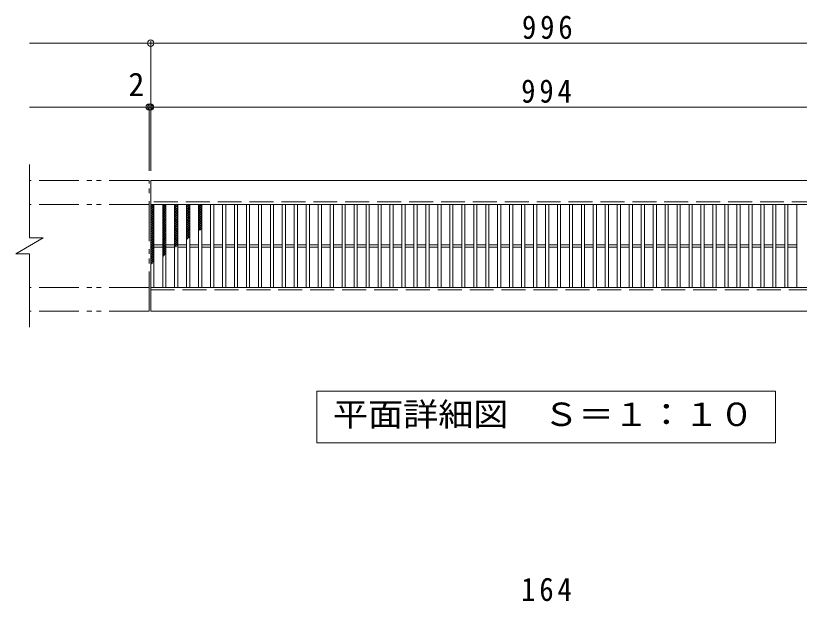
# Model space of a CAD drawing. Units: millimetres at full size, sheet at 1:10; details may follow other scales. Extents: x -1688 to 1594, y -1375 to 941.
# Drawn here: x -1688 to -705, y 207 to 941 of the extents above; entities that cross this region are included whole.
import ezdxf
from ezdxf.enums import TextEntityAlignment as Align

# ---------------------------------------------------------------- set-up
doc = ezdxf.new("R2010")
doc.units = ezdxf.units.MM
doc.header["$LTSCALE"] = 10
doc.header["$PDMODE"] = 32
doc.header["$PDSIZE"] = 8
doc.linetypes.add('DASHED3', pattern=[4, 3, -1])
doc.linetypes.add('DOUBLE_CHAIN1', pattern=[8.8, 5, -1, 0.6, -0.6, 0.6, -1])
for name, color, linetype, lineweight in [('A-0', 6, 'Continuous', 9), ('C-1', 2, 'Continuous', 9), ('C-2', 3, 'Continuous', 9), ('C-4', 7, 'Continuous', 9), ('C-5', 7, 'Continuous', 9), ('C-9', 6, 'Continuous', 5)]:
    doc.layers.add(name, color=color, linetype=linetype, lineweight=lineweight)
doc.styles.add('ＭＳ ゴシック', font='')
doc.styles.get('ＭＳ ゴシック').set_extended_font_data('MS Gothic')

msp = doc.modelspace()

# ---------------------------------------------------------------- linework, layer by layer
at = {"layer": 'C-1', "linetype": 'DOUBLE_CHAIN1'}
for p, q in [((-1520.79, 734.89), (-1670.79, 734.89)), ((-1520.79, 570.89), (-1520.79, 734.89)), ((-1520.79, 704.89), (-1670.79, 704.89)), ((-1520.79, 600.89), (-1670.79, 600.89)), ((-1520.79, 570.89), (-1670.79, 570.89))]:
    msp.add_line(p, q, dxfattribs=at)
at = {"layer": 'C-1'}
for p, q in [((-524.79, 734.89), (-1518.79, 734.89)), ((-1518.79, 704.89), (-1518.79, 734.89)), ((-524.79, 704.89), (-1518.79, 704.89)), ((-1688.11, 642.89), (-1653.47, 662.89)), ((-1518.79, 600.89), (-524.79, 600.89)), ((-1518.79, 570.89), (-1518.79, 600.89)), ((-1518.79, 570.89), (-524.79, 570.89))]:
    msp.add_line(p, q, dxfattribs=at)
at = {"layer": 'C-1', "linetype": 'DASHED3'}
for p, q in [((-524.79, 707.89), (-1518.79, 707.89)), ((-1518.79, 597.89), (-524.79, 597.89))]:
    msp.add_line(p, q, dxfattribs=at)
at = {"layer": 'C-1'}
for points in [[(-1670.79, 754.89), (-1670.79, 662.89), (-1653.47, 662.89)], [(-1688.11, 642.89), (-1670.79, 642.89), (-1670.79, 550.89)]]:
    msp.add_lwpolyline(points, dxfattribs=at)
at = {"layer": 'C-2'}
for p, q in [((-1518.79, 704.89), (-1518.79, 600.89)), ((-1514.79, 704.89), (-1514.79, 600.89)), ((-1503.79, 704.89), (-1503.79, 600.89)), ((-1499.79, 704.89), (-1499.79, 600.89)), ((-1488.79, 704.89), (-1488.79, 600.89)), ((-1484.79, 704.89), (-1484.79, 600.89)), ((-1473.79, 704.89), (-1473.79, 600.89)), ((-1469.79, 704.89), (-1469.79, 600.89)), ((-1458.79, 704.89), (-1458.79, 600.89)), ((-1454.79, 704.89), (-1454.79, 600.89)), ((-1443.79, 704.89), (-1443.79, 600.89)), ((-1439.79, 704.89), (-1439.79, 600.89)), ((-1428.79, 704.89), (-1428.79, 600.89)), ((-1424.79, 704.89), (-1424.79, 600.89)), ((-1413.79, 704.89), (-1413.79, 600.89)), ((-1409.79, 704.89), (-1409.79, 600.89)), ((-1398.79, 704.89), (-1398.79, 600.89)), ((-1394.79, 704.89), (-1394.79, 600.89)), ((-1383.79, 704.89), (-1383.79, 600.89)), ((-1379.79, 704.89), (-1379.79, 600.89)), ((-1368.79, 704.89), (-1368.79, 600.89)), ((-1364.79, 704.89), (-1364.79, 600.89)), ((-1353.79, 704.89), (-1353.79, 600.89)), ((-1349.79, 704.89), (-1349.79, 600.89)), ((-1338.79, 704.89), (-1338.79, 600.89)), ((-1334.79, 704.89), (-1334.79, 600.89)), ((-1323.79, 704.89), (-1323.79, 600.89)), ((-1319.79, 704.89), (-1319.79, 600.89)), ((-1308.79, 704.89), (-1308.79, 600.89)), ((-1304.79, 704.89), (-1304.79, 600.89)), ((-1293.79, 704.89), (-1293.79, 600.89)), ((-1289.79, 704.89), (-1289.79, 600.89)), ((-1278.79, 704.89), (-1278.79, 600.89)), ((-1274.79, 704.89), (-1274.79, 600.89)), ((-1263.79, 704.89), (-1263.79, 600.89)), ((-1259.79, 704.89), (-1259.79, 600.89)), ((-1248.79, 704.89), (-1248.79, 600.89)), ((-1244.79, 704.89), (-1244.79, 600.89)), ((-1233.79, 704.89), (-1233.79, 600.89)), ((-1229.79, 704.89), (-1229.79, 600.89)), ((-1218.79, 704.89), (-1218.79, 600.89)), ((-1214.79, 704.89), (-1214.79, 600.89)), ((-1203.79, 704.89), (-1203.79, 600.89)), ((-1199.79, 704.89), (-1199.79, 600.89)), ((-1188.79, 704.89), (-1188.79, 600.89)), ((-1184.79, 704.89), (-1184.79, 600.89)), ((-1173.79, 704.89), (-1173.79, 600.89)), ((-1169.79, 704.89), (-1169.79, 600.89)), ((-1158.79, 704.89), (-1158.79, 600.89)), ((-1154.79, 704.89), (-1154.79, 600.89)), ((-1143.79, 704.89), (-1143.79, 600.89)), ((-1139.79, 704.89), (-1139.79, 600.89)), ((-1128.79, 704.89), (-1128.79, 600.89)), ((-1124.79, 704.89), (-1124.79, 600.89)), ((-1113.79, 704.89), (-1113.79, 600.89)), ((-1109.79, 704.89), (-1109.79, 600.89)), ((-1098.79, 704.89), (-1098.79, 600.89)), ((-1094.79, 704.89), (-1094.79, 600.89)), ((-1083.79, 704.89), (-1083.79, 600.89)), ((-1079.79, 704.89), (-1079.79, 600.89)), ((-1068.79, 704.89), (-1068.79, 600.89)), ((-1064.79, 704.89), (-1064.79, 600.89)), ((-1053.79, 704.89), (-1053.79, 600.89)), ((-1049.79, 704.89), (-1049.79, 600.89)), ((-1038.79, 704.89), (-1038.79, 600.89)), ((-1034.79, 704.89), (-1034.79, 600.89)), ((-1023.79, 704.89), (-1023.79, 600.89)), ((-1019.79, 704.89), (-1019.79, 600.89)), ((-1008.79, 704.89), (-1008.79, 600.89)), ((-1004.79, 704.89), (-1004.79, 600.89)), ((-993.79, 704.89), (-993.79, 600.89)), ((-989.79, 704.89), (-989.79, 600.89)), ((-978.79, 704.89), (-978.79, 600.89)), ((-974.79, 704.89), (-974.79, 600.89)), ((-963.79, 704.89), (-963.79, 600.89)), ((-959.79, 704.89), (-959.79, 600.89)), ((-948.79, 704.89), (-948.79, 600.89)), ((-944.79, 704.89), (-944.79, 600.89)), ((-933.79, 704.89), (-933.79, 600.89)), ((-929.79, 704.89), (-929.79, 600.89)), ((-918.79, 704.89), (-918.79, 600.89)), ((-914.79, 704.89), (-914.79, 600.89)), ((-903.79, 704.89), (-903.79, 600.89)), ((-899.79, 704.89), (-899.79, 600.89)), ((-888.79, 704.89), (-888.79, 600.89)), ((-884.79, 704.89), (-884.79, 600.89)), ((-873.79, 704.89), (-873.79, 600.89)), ((-869.79, 704.89), (-869.79, 600.89)), ((-858.79, 704.89), (-858.79, 600.89)), ((-854.79, 704.89), (-854.79, 600.89)), ((-843.79, 704.89), (-843.79, 600.89)), ((-839.79, 704.89), (-839.79, 600.89)), ((-828.79, 704.89), (-828.79, 600.89)), ((-824.79, 704.89), (-824.79, 600.89)), ((-813.79, 704.89), (-813.79, 600.89)), ((-809.79, 704.89), (-809.79, 600.89)), ((-798.79, 704.89), (-798.79, 600.89)), ((-794.79, 704.89), (-794.79, 600.89)), ((-783.79, 704.89), (-783.79, 600.89)), ((-779.79, 704.89), (-779.79, 600.89)), ((-768.79, 704.89), (-768.79, 600.89)), ((-764.79, 704.89), (-764.79, 600.89)), ((-753.79, 704.89), (-753.79, 600.89)), ((-749.79, 704.89), (-749.79, 600.89)), ((-738.79, 704.89), (-738.79, 600.89)), ((-734.79, 704.89), (-734.79, 600.89)), ((-723.79, 704.89), (-723.79, 600.89)), ((-719.79, 704.89), (-719.79, 600.89)), ((-708.79, 704.89), (-708.79, 600.89)), ((-1514.79, 654.39), (-1503.79, 654.39)), ((-1514.79, 651.39), (-1503.79, 651.39)), ((-1499.79, 654.39), (-1488.79, 654.39)), ((-1499.79, 651.39), (-1488.79, 651.39)), ((-1484.79, 654.39), (-1473.79, 654.39)), ((-1484.79, 651.39), (-1473.79, 651.39)), ((-1469.79, 654.39), (-1458.79, 654.39)), ((-1469.79, 651.39), (-1458.79, 651.39)), ((-1454.79, 654.39), (-1443.79, 654.39)), ((-1454.79, 651.39), (-1443.79, 651.39)), ((-1439.79, 654.39), (-1428.79, 654.39)), ((-1439.79, 651.39), (-1428.79, 651.39)), ((-1424.79, 654.39), (-1413.79, 654.39)), ((-1424.79, 651.39), (-1413.79, 651.39)), ((-1409.79, 654.39), (-1398.79, 654.39)), ((-1409.79, 651.39), (-1398.79, 651.39)), ((-1394.79, 654.39), (-1383.79, 654.39)), ((-1394.79, 651.39), (-1383.79, 651.39)), ((-1379.79, 654.39), (-1368.79, 654.39)), ((-1379.79, 651.39), (-1368.79, 651.39)), ((-1364.79, 654.39), (-1353.79, 654.39)), ((-1364.79, 651.39), (-1353.79, 651.39)), ((-1349.79, 654.39), (-1338.79, 654.39)), ((-1349.79, 651.39), (-1338.79, 651.39)), ((-1334.79, 654.39), (-1323.79, 654.39)), ((-1334.79, 651.39), (-1323.79, 651.39)), ((-1319.79, 654.39), (-1308.79, 654.39)), ((-1319.79, 651.39), (-1308.79, 651.39)), ((-1304.79, 654.39), (-1293.79, 654.39)), ((-1304.79, 651.39), (-1293.79, 651.39)), ((-1289.79, 654.39), (-1278.79, 654.39)), ((-1289.79, 651.39), (-1278.79, 651.39)), ((-1274.79, 654.39), (-1263.79, 654.39)), ((-1274.79, 651.39), (-1263.79, 651.39)), ((-1259.79, 654.39), (-1248.79, 654.39)), ((-1259.79, 651.39), (-1248.79, 651.39)), ((-1244.79, 654.39), (-1233.79, 654.39)), ((-1244.79, 651.39), (-1233.79, 651.39)), ((-1229.79, 654.39), (-1218.79, 654.39)), ((-1229.79, 651.39), (-1218.79, 651.39)), ((-1214.79, 654.39), (-1203.79, 654.39)), ((-1214.79, 651.39), (-1203.79, 651.39)), ((-1199.79, 654.39), (-1188.79, 654.39)), ((-1199.79, 651.39), (-1188.79, 651.39)), ((-1184.79, 654.39), (-1173.79, 654.39)), ((-1184.79, 651.39), (-1173.79, 651.39)), ((-1169.79, 654.39), (-1158.79, 654.39)), ((-1169.79, 651.39), (-1158.79, 651.39)), ((-1154.79, 654.39), (-1143.79, 654.39)), ((-1154.79, 651.39), (-1143.79, 651.39)), ((-1139.79, 654.39), (-1128.79, 654.39)), ((-1139.79, 651.39), (-1128.79, 651.39)), ((-1124.79, 654.39), (-1113.79, 654.39)), ((-1124.79, 651.39), (-1113.79, 651.39)), ((-1109.79, 654.39), (-1098.79, 654.39)), ((-1109.79, 651.39), (-1098.79, 651.39)), ((-1094.79, 654.39), (-1083.79, 654.39)), ((-1094.79, 651.39), (-1083.79, 651.39)), ((-1079.79, 654.39), (-1068.79, 654.39)), ((-1079.79, 651.39), (-1068.79, 651.39)), ((-1064.79, 654.39), (-1053.79, 654.39)), ((-1064.79, 651.39), (-1053.79, 651.39)), ((-1049.79, 654.39), (-1038.79, 654.39)), ((-1049.79, 651.39), (-1038.79, 651.39)), ((-1034.79, 654.39), (-1023.79, 654.39)), ((-1034.79, 651.39), (-1023.79, 651.39)), ((-1019.79, 654.39), (-1008.79, 654.39)), ((-1019.79, 651.39), (-1008.79, 651.39)), ((-1004.79, 654.39), (-993.79, 654.39)), ((-1004.79, 651.39), (-993.79, 651.39)), ((-989.79, 654.39), (-978.79, 654.39)), ((-989.79, 651.39), (-978.79, 651.39)), ((-974.79, 654.39), (-963.79, 654.39)), ((-974.79, 651.39), (-963.79, 651.39)), ((-959.79, 654.39), (-948.79, 654.39)), ((-959.79, 651.39), (-948.79, 651.39)), ((-944.79, 654.39), (-933.79, 654.39)), ((-944.79, 651.39), (-933.79, 651.39)), ((-929.79, 654.39), (-918.79, 654.39)), ((-929.79, 651.39), (-918.79, 651.39)), ((-914.79, 654.39), (-903.79, 654.39)), ((-914.79, 651.39), (-903.79, 651.39)), ((-899.79, 654.39), (-888.79, 654.39)), ((-899.79, 651.39), (-888.79, 651.39)), ((-884.79, 654.39), (-873.79, 654.39)), ((-884.79, 651.39), (-873.79, 651.39)), ((-869.79, 654.39), (-858.79, 654.39)), ((-869.79, 651.39), (-858.79, 651.39)), ((-854.79, 654.39), (-843.79, 654.39)), ((-854.79, 651.39), (-843.79, 651.39)), ((-839.79, 654.39), (-828.79, 654.39)), ((-839.79, 651.39), (-828.79, 651.39)), ((-824.79, 654.39), (-813.79, 654.39)), ((-824.79, 651.39), (-813.79, 651.39)), ((-809.79, 654.39), (-798.79, 654.39)), ((-809.79, 651.39), (-798.79, 651.39)), ((-794.79, 654.39), (-783.79, 654.39)), ((-794.79, 651.39), (-783.79, 651.39)), ((-779.79, 654.39), (-768.79, 654.39)), ((-779.79, 651.39), (-768.79, 651.39)), ((-764.79, 654.39), (-753.79, 654.39)), ((-764.79, 651.39), (-753.79, 651.39)), ((-749.79, 654.39), (-738.79, 654.39)), ((-749.79, 651.39), (-738.79, 651.39)), ((-734.79, 654.39), (-723.79, 654.39)), ((-734.79, 651.39), (-723.79, 651.39)), ((-719.79, 654.39), (-708.79, 654.39)), ((-719.79, 651.39), (-708.79, 651.39))]:
    msp.add_line(p, q, dxfattribs=at)
at = {"layer": 'C-4'}
for p, q in [((-1670.79, 906.89), (-372.79, 906.89)), ((-1518.79, 746.89), (-1518.79, 909.89)), ((-1670.79, 826.89), (-372.79, 826.89)), ((-1520.79, 746.89), (-1520.79, 829.89))]:
    msp.add_line(p, q, dxfattribs=at)
for p in [(-1518.79, 906.89), (-1520.79, 826.89), (-1518.79, 826.89)]:
    msp.add_point(p, dxfattribs=at)
at = {"layer": 'C-5'}
msp.add_lwpolyline([(-1310.29, 405.89), (-1310.29, 470.89), (-735.29, 470.89), (-735.29, 405.89)], close=True, dxfattribs=at)
at = {"layer": 'C-9'}
for p, q in [((-1518.79, 701.1), (-1515, 704.89)), ((-1518.79, 703.93), (-1517.83, 704.89)), ((-1518.79, 703.65), (-1514.79, 699.65)), ((-1518.79, 698.27), (-1514.79, 702.27)), ((-1518.79, 700.83), (-1514.79, 696.83)), ((-1518.79, 695.45), (-1514.79, 699.45)), ((-1518.79, 698), (-1514.79, 694)), ((-1517.2, 704.89), (-1514.79, 702.48)), ((-1503.79, 701.96), (-1500.86, 704.89)), ((-1503.79, 704.79), (-1503.69, 704.89)), ((-1503.79, 699.13), (-1499.79, 703.13)), ((-1503.79, 702.8), (-1499.79, 698.8)), ((-1503.79, 696.3), (-1499.79, 700.3)), ((-1503.79, 699.97), (-1499.79, 695.97)), ((-1503.06, 704.89), (-1499.79, 701.62)), ((-1500.23, 704.89), (-1499.79, 704.45)), ((-1488.79, 702.82), (-1486.71, 704.89)), ((-1488.79, 704.77), (-1484.79, 700.77)), ((-1488.79, 699.99), (-1484.79, 703.99)), ((-1488.79, 701.94), (-1484.79, 697.94)), ((-1488.79, 697.16), (-1484.79, 701.16)), ((-1488.79, 699.11), (-1484.79, 695.11)), ((-1488.79, 694.33), (-1484.79, 698.33)), ((-1486.09, 704.89), (-1484.79, 703.6)), ((-1473.79, 703.68), (-1472.57, 704.89)), ((-1473.79, 700.85), (-1469.79, 704.85)), ((-1473.79, 703.91), (-1469.79, 699.91)), ((-1473.79, 698.02), (-1469.79, 702.02)), ((-1473.79, 701.08), (-1469.79, 697.08)), ((-1473.79, 695.19), (-1469.79, 699.19)), ((-1473.79, 698.25), (-1469.79, 694.25)), ((-1471.94, 704.89), (-1469.79, 702.74)), ((-1458.79, 701.71), (-1455.6, 704.89)), ((-1458.79, 704.53), (-1458.43, 704.89)), ((-1458.79, 703.05), (-1454.79, 699.05)), ((-1458.79, 698.88), (-1454.79, 702.88)), ((-1458.79, 700.22), (-1454.79, 696.22)), ((-1458.79, 696.05), (-1454.79, 700.05)), ((-1457.8, 704.89), (-1454.79, 701.88)), ((-1454.97, 704.89), (-1454.79, 704.71)), ((-1518.79, 692.62), (-1514.79, 696.62)), ((-1518.79, 695.17), (-1514.79, 691.17)), ((-1518.79, 689.79), (-1514.79, 693.79)), ((-1518.79, 692.34), (-1514.79, 688.34)), ((-1518.79, 686.96), (-1514.79, 690.96)), ((-1518.79, 689.51), (-1514.79, 685.51)), ((-1518.79, 684.13), (-1514.79, 688.13)), ((-1503.79, 693.48), (-1499.79, 697.48)), ((-1503.79, 697.14), (-1499.79, 693.14)), ((-1503.79, 690.65), (-1499.79, 694.65)), ((-1503.79, 694.31), (-1499.79, 690.31)), ((-1503.79, 687.82), (-1499.79, 691.82)), ((-1503.79, 691.48), (-1499.79, 687.48)), ((-1503.79, 684.99), (-1499.79, 688.99)), ((-1503.79, 688.65), (-1499.79, 684.65)), ((-1488.79, 696.28), (-1484.79, 692.28)), ((-1488.79, 691.51), (-1484.79, 695.51)), ((-1488.79, 693.45), (-1484.79, 689.45)), ((-1488.79, 688.68), (-1484.79, 692.68)), ((-1488.79, 690.63), (-1484.79, 686.63)), ((-1488.79, 685.85), (-1484.79, 689.85)), ((-1473.79, 692.36), (-1469.79, 696.36)), ((-1473.79, 695.42), (-1469.79, 691.42)), ((-1473.79, 689.53), (-1469.79, 693.53)), ((-1473.79, 692.6), (-1469.79, 688.6)), ((-1473.79, 686.71), (-1469.79, 690.71)), ((-1473.79, 689.77), (-1469.79, 685.77)), ((-1473.79, 683.88), (-1469.79, 687.88)), ((-1458.79, 697.39), (-1454.79, 693.39)), ((-1458.79, 693.22), (-1454.79, 697.22)), ((-1458.79, 694.57), (-1454.79, 690.57)), ((-1458.79, 690.39), (-1454.79, 694.39)), ((-1458.79, 691.74), (-1454.79, 687.74)), ((-1458.79, 687.56), (-1454.79, 691.56)), ((-1458.79, 688.91), (-1454.79, 684.91)), ((-1458.79, 684.74), (-1454.79, 688.74)), ((-1518.79, 686.68), (-1514.79, 682.68)), ((-1518.79, 681.3), (-1514.79, 685.3)), ((-1518.79, 683.86), (-1514.79, 679.86)), ((-1518.79, 678.48), (-1514.79, 682.48)), ((-1518.79, 681.03), (-1514.79, 677.03)), ((-1518.79, 675.65), (-1514.79, 679.65)), ((-1518.79, 678.2), (-1514.79, 674.2)), ((-1503.79, 682.16), (-1499.79, 686.16)), ((-1503.79, 685.83), (-1499.79, 681.83)), ((-1503.79, 679.33), (-1499.79, 683.33)), ((-1503.79, 683), (-1499.79, 679)), ((-1503.79, 676.51), (-1499.79, 680.51)), ((-1503.79, 680.17), (-1499.79, 676.17)), ((-1488.79, 687.8), (-1484.79, 683.8)), ((-1488.79, 683.02), (-1484.79, 687.02)), ((-1488.79, 684.97), (-1484.79, 680.97)), ((-1488.79, 680.19), (-1484.79, 684.19)), ((-1488.79, 682.14), (-1484.79, 678.14)), ((-1488.79, 677.36), (-1484.79, 681.36)), ((-1488.79, 679.31), (-1484.79, 675.31)), ((-1488.79, 674.53), (-1484.79, 678.53)), ((-1473.79, 686.94), (-1469.79, 682.94)), ((-1473.79, 681.05), (-1469.79, 685.05)), ((-1473.79, 684.11), (-1469.79, 680.11)), ((-1473.79, 678.22), (-1469.79, 682.22)), ((-1473.79, 681.28), (-1469.79, 677.28)), ((-1473.79, 675.39), (-1469.79, 679.39)), ((-1473.79, 678.45), (-1469.79, 674.45)), ((-1458.79, 686.08), (-1454.79, 682.08)), ((-1458.79, 681.91), (-1454.79, 685.91)), ((-1458.79, 683.25), (-1454.79, 679.25)), ((-1458.79, 679.08), (-1454.79, 683.08)), ((-1458.79, 680.42), (-1454.79, 676.42)), ((-1458.79, 676.25), (-1454.79, 680.25)), ((-1518.79, 672.82), (-1514.79, 676.82)), ((-1518.79, 675.37), (-1514.79, 671.37)), ((-1518.79, 669.99), (-1514.79, 673.99)), ((-1518.79, 672.54), (-1514.79, 668.54)), ((-1518.79, 667.16), (-1514.79, 671.16)), ((-1518.79, 669.71), (-1514.79, 665.71)), ((-1518.79, 664.33), (-1514.79, 668.33)), ((-1503.79, 673.68), (-1499.79, 677.68)), ((-1503.79, 677.34), (-1499.79, 673.34)), ((-1503.79, 670.85), (-1499.79, 674.85)), ((-1503.79, 674.51), (-1499.79, 670.51)), ((-1503.79, 668.02), (-1499.79, 672.02)), ((-1503.79, 671.68), (-1499.79, 667.68)), ((-1503.79, 665.19), (-1499.79, 669.19)), ((-1503.79, 668.86), (-1499.79, 664.86)), ((-1488.79, 676.48), (-1484.79, 672.48)), ((-1488.79, 671.71), (-1484.79, 675.71)), ((-1488.79, 673.65), (-1484.79, 669.66)), ((-1488.79, 668.88), (-1484.79, 672.88)), ((-1488.79, 670.83), (-1484.79, 666.83)), ((-1488.79, 666.05), (-1484.79, 670.05)), ((-1473.79, 672.56), (-1469.79, 676.56)), ((-1473.79, 675.63), (-1469.79, 671.63)), ((-1473.79, 669.74), (-1469.79, 673.74)), ((-1473.79, 672.8), (-1469.79, 668.8)), ((-1473.79, 666.91), (-1469.79, 670.91)), ((-1473.79, 669.97), (-1469.79, 665.97)), ((-1458.79, 677.6), (-1454.99, 673.79)), ((-1458.79, 673.42), (-1454.79, 677.42)), ((-1458.79, 674.77), (-1456.65, 672.63)), ((-1458.79, 671.94), (-1458.31, 671.46)), ((-1457.01, 672.38), (-1454.79, 674.59)), ((-1518.79, 666.89), (-1514.79, 662.89)), ((-1518.79, 661.51), (-1514.79, 665.51)), ((-1518.79, 664.06), (-1514.79, 660.06)), ((-1518.79, 658.68), (-1514.79, 662.68)), ((-1518.79, 661.23), (-1514.79, 657.23)), ((-1518.79, 655.85), (-1514.79, 659.85)), ((-1518.79, 658.4), (-1514.79, 654.4)), ((-1503.79, 662.36), (-1499.79, 666.36)), ((-1503.79, 666.03), (-1499.79, 662.03)), ((-1503.79, 659.53), (-1499.79, 663.53)), ((-1503.79, 663.2), (-1499.79, 659.2)), ((-1503.79, 656.71), (-1499.79, 660.71)), ((-1503.79, 660.37), (-1499.79, 656.37)), ((-1488.79, 668), (-1484.79, 664)), ((-1488.79, 663.22), (-1484.79, 667.22)), ((-1488.79, 665.17), (-1484.79, 661.17)), ((-1488.79, 660.39), (-1484.79, 664.39)), ((-1488.79, 662.34), (-1484.79, 658.34)), ((-1488.79, 657.56), (-1484.79, 661.56)), ((-1488.79, 659.51), (-1484.79, 655.51)), ((-1488.79, 654.74), (-1484.79, 658.74)), ((-1473.79, 664.08), (-1469.79, 668.08)), ((-1473.79, 667.14), (-1469.96, 663.31)), ((-1473.79, 661.25), (-1469.79, 665.25)), ((-1473.79, 664.31), (-1471.62, 662.14)), ((-1473.79, 661.48), (-1473.28, 660.98)), ((-1518.79, 653.02), (-1514.79, 657.02)), ((-1518.79, 655.57), (-1514.79, 651.57)), ((-1518.79, 650.19), (-1514.79, 654.19)), ((-1518.79, 652.74), (-1514.79, 648.74)), ((-1518.79, 647.36), (-1514.79, 651.36)), ((-1518.79, 649.91), (-1514.79, 645.91)), ((-1518.79, 644.53), (-1514.79, 648.53)), ((-1503.79, 653.88), (-1499.79, 657.88)), ((-1503.79, 657.54), (-1499.79, 653.54)), ((-1503.79, 651.05), (-1499.79, 655.05)), ((-1503.79, 654.71), (-1499.79, 650.71)), ((-1503.79, 648.22), (-1499.79, 652.22)), ((-1503.79, 651.88), (-1499.79, 647.88)), ((-1503.79, 645.39), (-1499.79, 649.39)), ((-1503.79, 649.06), (-1499.79, 645.06)), ((-1488.79, 656.68), (-1484.93, 652.82)), ((-1488.79, 651.91), (-1484.79, 655.91)), ((-1488.79, 653.86), (-1486.59, 651.66)), ((-1488.79, 651.03), (-1488.26, 650.49)), ((-1485.31, 652.56), (-1484.79, 653.08)), ((-1518.79, 647.09), (-1514.79, 643.09)), ((-1518.79, 641.71), (-1514.79, 645.71)), ((-1518.79, 644.26), (-1514.79, 640.26)), ((-1518.79, 638.88), (-1514.79, 642.88)), ((-1518.79, 641.43), (-1514.79, 637.43)), ((-1518.79, 636.05), (-1514.79, 640.05)), ((-1503.79, 642.56), (-1499.79, 646.56)), ((-1503.79, 646.23), (-1499.9, 642.34)), ((-1503.79, 639.74), (-1499.79, 643.74)), ((-1503.79, 643.4), (-1501.57, 641.18)), ((-1503.79, 640.57), (-1503.23, 640.01)), ((-1518.79, 638.6), (-1514.79, 634.6)), ((-1518.79, 633.22), (-1514.79, 637.22)), ((-1518.79, 635.77), (-1514.87, 631.86)), ((-1518.79, 630.39), (-1514.79, 634.39)), ((-1518.79, 632.94), (-1516.54, 630.69)), ((-1518.79, 630.12), (-1518.2, 629.53))]:
    msp.add_line(p, q, dxfattribs=at)

# ---------------------------------------------------------------- texts
at = {"layer": 'A-0', "color": 2, "insert": (-1054.29, 207.49), "char_height": 29.33, "attachment_point": 7, "style": 'ＭＳ ゴシック'}
msp.add_mtext('\\T1.27;\\W0.9;164', dxfattribs=at)
at = {"layer": 'C-4', "color": 2, "style": 'ＭＳ ゴシック'}
msp.add_text('2', height=29.33, dxfattribs=at).set_placement((-1546.75, 831.89), align=Align.BOTTOM_LEFT)
at = {"layer": 'C-4', "color": 2, "char_height": 29.33, "attachment_point": 7, "style": 'ＭＳ ゴシック'}
for s, insert in [('\\T1.27;\\W0.9;996', (-1053.29, 911.89)), ('\\T1.27;\\W0.9;994', (-1054.29, 831.89))]:
    msp.add_mtext(s, dxfattribs=dict(at, insert=insert))
at = {"layer": 'C-5', "color": 2, "style": 'ＭＳ ゴシック', "width": 1.1}
msp.add_text('平面詳細図\u3000Ｓ＝１：１０', height=29.33, dxfattribs=at).set_placement((-1290.29, 418.39), align=Align.BOTTOM_LEFT)

doc.saveas('drawing.dxf')
